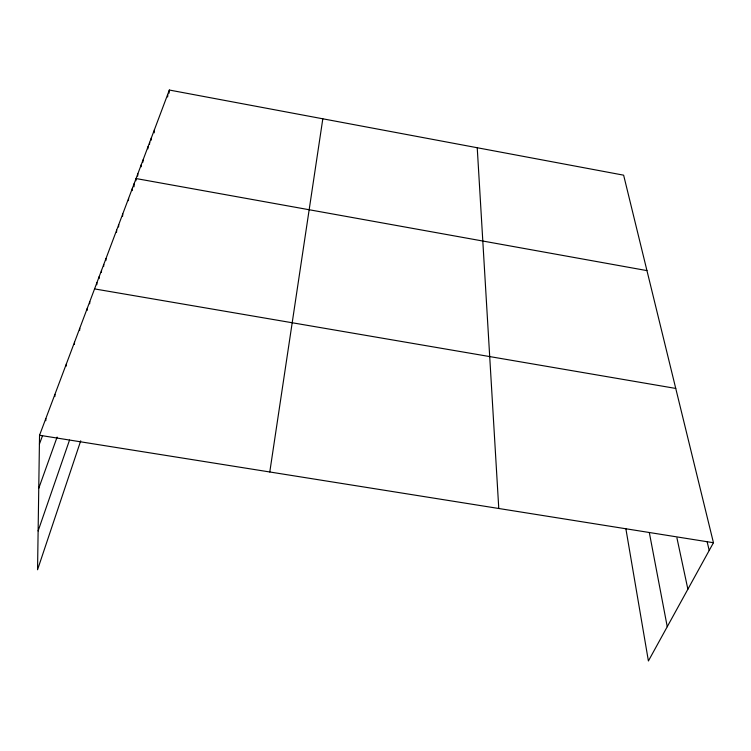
<?xml version="1.0" encoding="UTF-8"?>
<svg xmlns="http://www.w3.org/2000/svg" width="751" height="751" viewBox="0 0 751 751"><rect width="100%" height="100%" fill="white"/><g stroke="black" fill="none" stroke-linecap="round" stroke-linejoin="round"><path stroke-width="1.13" d="M625.883 528.798L648.404 660.964L713.45 542.729L623.63 175.171L169.341 90.036L39.54 435.261L37.55 569.765L80.714 440.828M45.802 420.701L45.839 418.514M54.861 396.556L54.917 394.378M66.304 366.066L66.37 363.906M74.433 344.38L74.518 342.24M79.662 330.449L79.747 328.318M87.219 310.313L87.313 308.192M89.669 303.789L89.763 301.677M96.804 284.76L96.917 282.667M99.123 278.593L99.235 276.509M101.404 272.51L101.516 270.426M103.657 266.511L103.769 264.436M105.872 260.588L105.994 258.522M116.527 232.444L116.668 230.116M118.574 226.98L118.724 224.662M122.601 216.26L122.751 213.951M128.44 200.686L128.599 198.395M132.214 190.623L132.373 188.351M133.988 186.821L134.232 183.422M135.893 180.813L136.062 178.55L646.949 270.604M137.668 176.081L137.837 173.828M141.15 166.797L141.319 164.563M142.868 162.235L143.028 160.001M147.881 148.867L148.05 146.661M149.515 144.511L149.684 142.314M151.129 140.212L151.298 138.015M154.208 132.843L154.481 129.566M167.642 96.982L167.83 94.861M169.059 93.208L169.341 90.036M269.787 471.975L322.817 118.799M38.123 530.938L69.533 440.067M38.761 488.291L57.114 437.082M39.418 444.066L42.572 435.608M39.54 435.261L713.45 542.729M94.57 288.91L675.75 388.436M707.095 541.593L709.207 550.436M676.933 537.932L687.878 589.197M649.315 532.525L667.245 626.71M477.232 147.731L498.777 508.493"/></g></svg>
